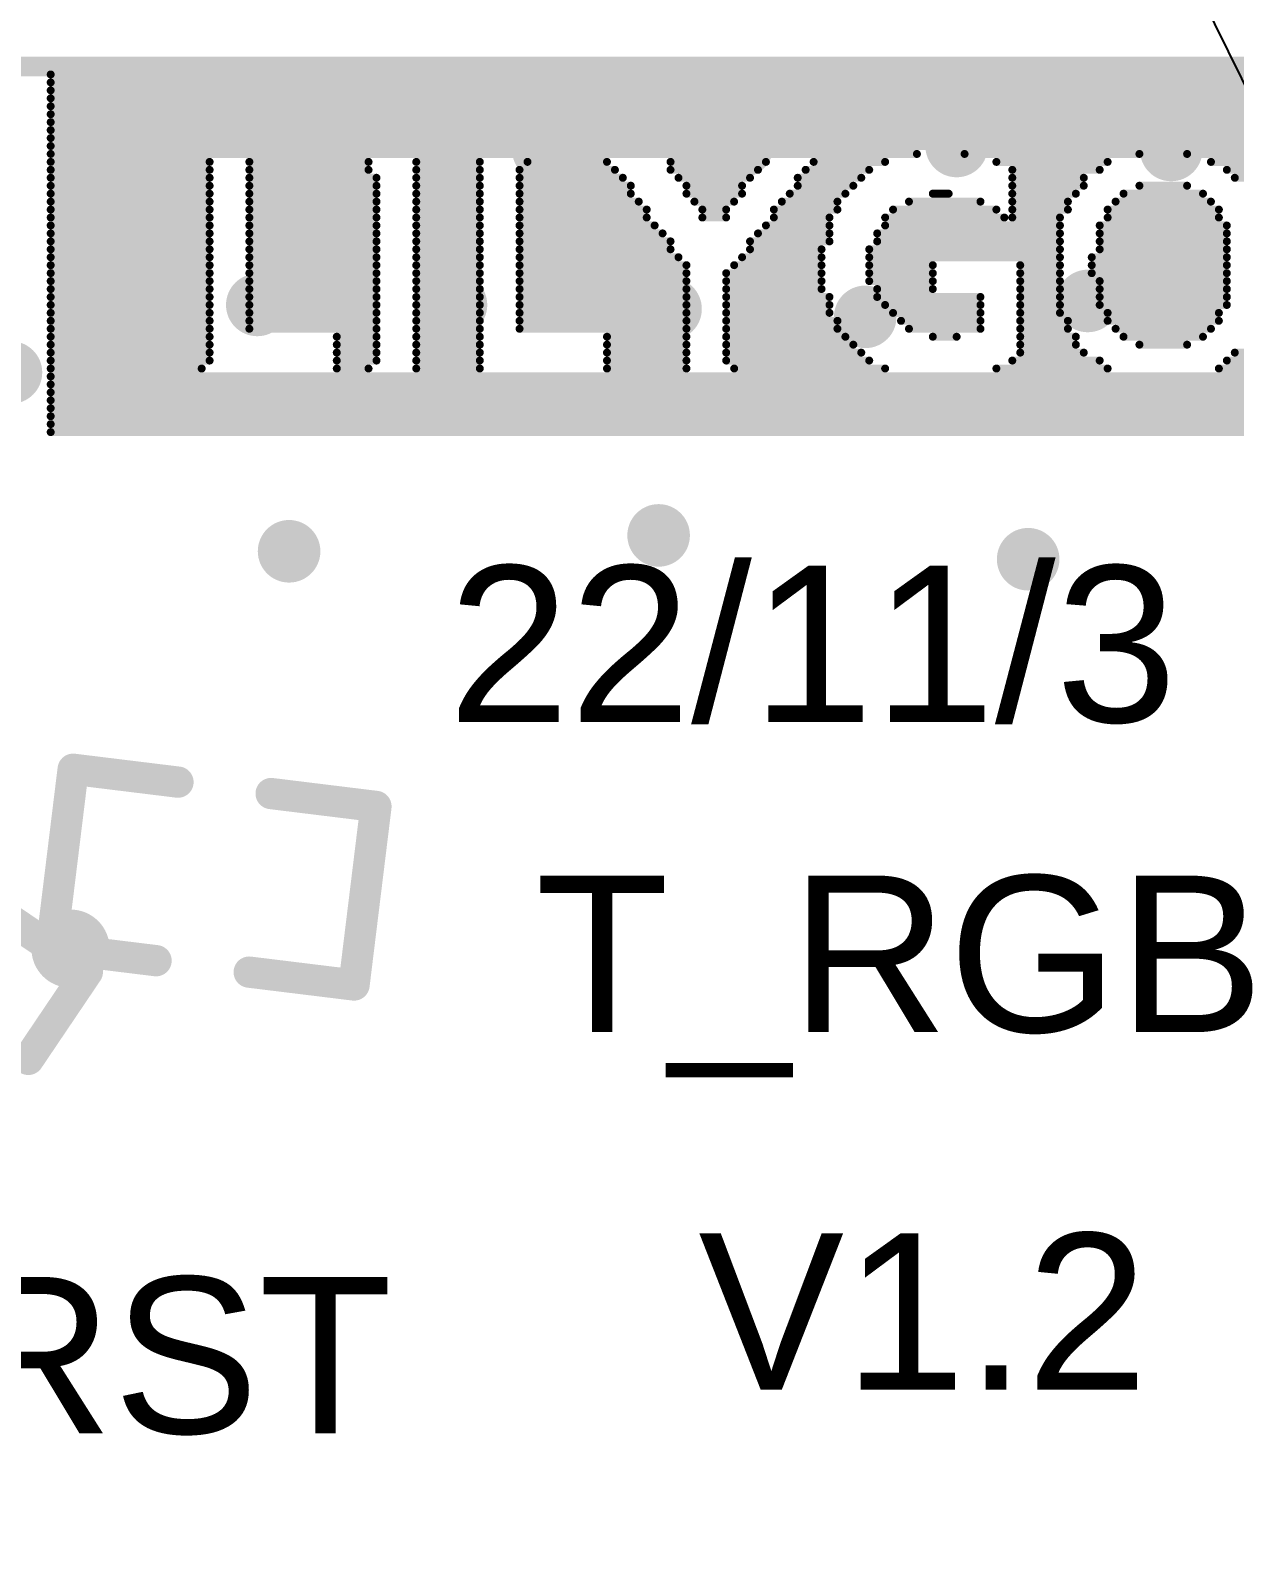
# Model space of a CAD drawing. Header units: millimetres. Extents: x 48.2 to 146, y 29.9 to 110.2.
# Drawn here: x 82.9 to 90.6, y 84.78 to 94.44 of the extents above; entities that cross this region are included whole.
import ezdxf

# ---------------------------------------------------------------- set-up
doc = ezdxf.new("R2010")
doc.units = ezdxf.units.MM
for name, color, linetype in [('KeepOutLayer', 6, 'Continuous'), ('TopOverlay', 2, 'Continuous'), ('ViaHoleLayer', 16, 'Continuous')]:
    doc.layers.add(name, color=color, linetype=linetype)
doc.styles.add('Arial', font='arial.ttf', dxfattribs={"height": 0.2})
doc.dimstyles.new('ISO-25', dxfattribs={"dimtxt": 2.5, "dimasz": 2.5, "dimexe": 1.25, "dimexo": 0.625, "dimtad": 1, "dimtxsty": 'Standard', "dimcen": 2.5, "dimclrd": 3, "dimclre": 3, "dimclrt": 3, "dimadec": 0, "dimazin": 0, "dimtfac": 1, "dimtmove": 0, "dimatfit": 3, "dimfxl": 1, "dimarcsym": 0})

# ---------------------------------------------------------------- blocks, each defined once
blk = doc.blocks.new('LC_0402_R_39')
at = {"layer": 'TopOverlay', "const_width": 0.2}
for points in [[(-0.975, 0.575), (-0.975, -0.575)], [(-0.975, 0.575), (-0.3, 0.575)], [(0.3, 0.575), (0.975, 0.575)], [(0.975, 0.575), (0.975, -0.575)], [(-0.975, -0.575), (-0.3, -0.575)], [(0.3, -0.575), (0.975, -0.575)]]:
    blk.add_lwpolyline(points, dxfattribs=at)
at = {"layer": 'TopOverlay', "const_width": 0.1}
for points in [[(-1.025, 0.575, 1), (-0.925, 0.575, 1)], [(-1.025, 0.575, 1), (-0.925, 0.575, 1)], [(-0.35, 0.575, 1), (-0.25, 0.575, 1)], [(0.25, 0.575, 1), (0.35, 0.575, 1)], [(0.925, 0.575, 1), (1.025, 0.575, 1)], [(0.925, 0.575, 1), (1.025, 0.575, 1)], [(-1.025, -0.575, 1), (-0.925, -0.575, 1)], [(-1.025, -0.575, 1), (-0.925, -0.575, 1)], [(-0.35, -0.575, 1), (-0.25, -0.575, 1)], [(0.25, -0.575, 1), (0.35, -0.575, 1)], [(0.925, -0.575, 1), (1.025, -0.575, 1)], [(0.925, -0.575, 1), (1.025, -0.575, 1)]]:
    blk.add_lwpolyline(points, format="xyb", close=True, dxfattribs=at)
blk = doc.blocks.new('LC_0402_R_60')
at = {"layer": 'TopOverlay', "const_width": 0.2}
for points in [[(-0.975, 0.575), (-0.975, -0.575)], [(-0.3, 0.575), (-0.975, 0.575)], [(0.975, 0.575), (0.3, 0.575)], [(0.975, 0.575), (0.975, -0.575)], [(-0.3, -0.575), (-0.975, -0.575)], [(0.975, -0.575), (0.3, -0.575)]]:
    blk.add_lwpolyline(points, dxfattribs=at)
at = {"layer": 'TopOverlay', "const_width": 0.1}
for points in [[(-1.025, 0.575, 1), (-0.925, 0.575, 1)], [(-1.025, 0.575, 1), (-0.925, 0.575, 1)], [(-0.35, 0.575, 1), (-0.25, 0.575, 1)], [(0.25, 0.575, 1), (0.35, 0.575, 1)], [(0.925, 0.575, 1), (1.025, 0.575, 1)], [(0.925, 0.575, 1), (1.025, 0.575, 1)], [(-1.025, -0.575, 1), (-0.925, -0.575, 1)], [(-1.025, -0.575, 1), (-0.925, -0.575, 1)], [(-0.35, -0.575, 1), (-0.25, -0.575, 1)], [(0.25, -0.575, 1), (0.35, -0.575, 1)], [(0.925, -0.575, 1), (1.025, -0.575, 1)], [(0.925, -0.575, 1), (1.025, -0.575, 1)]]:
    blk.add_lwpolyline(points, format="xyb", close=True, dxfattribs=at)
blk = doc.blocks.new('*D111')
at = {"color": 3, "lineweight": -2}
for p, q in [((48.2403, 104.4388), (74.7354, 89.2255)), ((100.2661, 74.5659), (76.9034, 87.9806))]:
    blk.add_line(p, q, dxfattribs=at)
at = {"color": 3}
blk.add_solid([(74.9429, 89.5868), (74.528, 88.8641), (76.9034, 87.9806)], dxfattribs=at)
at = {"layer": 'Defpoints', "color": 0}
for p in [(76.9034, 87.9806), (100.2661, 74.5659)]:
    blk.add_point(p, dxfattribs=at)
at = {"color": 3, "insert": (55.4205, 102.7184), "char_height": 2.5, "attachment_point": 5, "rotation": 330.13582}
blk.add_mtext('R26,94', dxfattribs=at)
blk = doc.blocks.new('*D116')
at = {"color": 3, "lineweight": -2}
for p, q in [((100.0317, 75.1454), (86.2804, 109.1467)), ((84.4315, 107.0505), (70.3093, 101.339)), ((81.2743, 67.5592), (67.523, 101.5605))]:
    blk.add_line(p, q, dxfattribs=at)
at = {"color": 3}
for points in [[(84.2753, 107.4368), (84.5877, 106.6642), (86.7491, 107.9878)], [(70.1531, 101.7253), (70.4655, 100.9528), (67.9917, 100.4017)]]:
    blk.add_solid(points, dxfattribs=at)
at = {"layer": 'Defpoints', "color": 0}
for p in [(67.9917, 100.4017), (100.2661, 74.5659), (81.5086, 66.9798)]:
    blk.add_point(p, dxfattribs=at)
at = {"color": 3, "insert": (76.5893, 106.1261), "char_height": 2.5, "attachment_point": 5, "rotation": 22.02007}
blk.add_mtext('20,23', dxfattribs=at)
blk = doc.blocks.new('*D117')
at = {"color": 3, "lineweight": -2}
for p, q in [((115.1765, 82.5931), (101.7855, 109.8303)), ((89.3942, 102.3453), (100.0935, 107.6055)), ((99.9903, 75.1268), (86.5992, 102.364))]:
    blk.add_line(p, q, dxfattribs=at)
at = {"color": 3}
for points in [[(99.9096, 107.9795), (100.2773, 107.2316), (102.337, 108.7085)], [(89.2104, 102.7192), (89.5781, 101.9714), (87.1507, 101.2423)]]:
    blk.add_solid(points, dxfattribs=at)
at = {"layer": 'Defpoints', "color": 0}
for p in [(102.337, 108.7085), (115.4523, 82.0322), (100.2661, 74.5659)]:
    blk.add_point(p, dxfattribs=at)
at = {"color": 3, "insert": (93.8247, 106.845), "char_height": 2.5, "attachment_point": 5, "rotation": 26.18088}
blk.add_mtext('16,92', dxfattribs=at)

msp = doc.modelspace()

# ---------------------------------------------------------------- hatches: boundary and pattern name
at = {"layer": 'ViaHoleLayer'}
h = msp.add_hatch(color=16, dxfattribs=at)
edge = h.paths.add_edge_path()
edge.add_arc((83.5406, 93.7514), 0.2, 0, 360)
h = msp.add_hatch(color=16, dxfattribs=at)
edge = h.paths.add_edge_path()
edge.add_arc((84.8106, 93.726), 0.2, 0, 360)
h = msp.add_hatch(color=16, dxfattribs=at)
edge = h.paths.add_edge_path()
edge.add_arc((86.1822, 93.6752), 0.2, 0, 360)
h = msp.add_hatch(color=16, dxfattribs=at)
edge = h.paths.add_edge_path()
edge.add_arc((87.4522, 93.7006), 0.2, 0, 360)
h = msp.add_hatch(color=16, dxfattribs=at)
edge = h.paths.add_edge_path()
edge.add_arc((88.8238, 93.7006), 0.2, 0, 360)
h = msp.add_hatch(color=16, dxfattribs=at)
edge = h.paths.add_edge_path()
edge.add_arc((90.1954, 93.6752), 0.2, 0, 360)
h = msp.add_hatch(color=16, dxfattribs=at)
edge = h.paths.add_edge_path()
edge.add_arc((89.662, 92.71), 0.2, 0, 360)
h = msp.add_hatch(color=16, dxfattribs=at)
edge = h.paths.add_edge_path()
edge.add_arc((84.3534, 92.6846), 0.2, 0, 360)
h = msp.add_hatch(color=16, dxfattribs=at)
edge = h.paths.add_edge_path()
edge.add_arc((85.6234, 92.6846), 0.2, 0, 360)
h = msp.add_hatch(color=16, dxfattribs=at)
edge = h.paths.add_edge_path()
edge.add_arc((86.995, 92.6592), 0.2, 0, 360)
h = msp.add_hatch(color=16, dxfattribs=at)
edge = h.paths.add_edge_path()
edge.add_arc((88.2396, 92.6084), 0.2, 0, 360)
h = msp.add_hatch(color=16, dxfattribs=at)
edge = h.paths.add_edge_path()
edge.add_arc((82.7786, 92.2528), 0.2, 0, 360)
h = msp.add_hatch(color=16, dxfattribs=at)
edge = h.paths.add_edge_path()
edge.add_arc((86.9188, 91.2114), 0.2, 0, 360)
h = msp.add_hatch(color=16, dxfattribs=at)
edge = h.paths.add_edge_path()
edge.add_arc((84.5566, 91.1098), 0.2, 0, 360)
h = msp.add_hatch(color=16, dxfattribs=at)
edge = h.paths.add_edge_path()
edge.add_arc((89.281, 91.059), 0.2, 0, 360)
h = msp.add_hatch(color=16, dxfattribs=at)
edge = h.paths.add_edge_path()
edge.add_arc((83.1596, 88.5698), 0.25, 0, 360)

# ---------------------------------------------------------------- linework, layer by layer
at = {"layer": 'KeepOutLayer', "const_width": 0.127}
msp.add_lwpolyline([(127.2061, 74.5659, 1), (73.326, 74.5659, 1)], format="xyb", close=True, dxfattribs=at)
at = {"layer": 'TopOverlay'}
for points, const_width in [([(81.8642, 94.2086), (118.6688, 94.2086)], 0.127), ([(83.0326, 94.1578), (92.583, 94.1578)], 0.0508), ([(83.0326, 94.107), (92.583, 94.107)], 0.0508), ([(83.0326, 94.0562), (92.583, 94.0562)], 0.0508), ([(83.0326, 94.0054), (92.583, 94.0054)], 0.0508), ([(83.0326, 93.9546), (92.583, 93.9546)], 0.0508), ([(83.0326, 93.9038), (92.583, 93.9038)], 0.0508), ([(83.0326, 93.853), (91.2114, 93.853)], 0.0508), ([(83.0326, 93.8022), (91.059, 93.8022)], 0.0508), ([(83.0326, 93.7514), (91.0082, 93.7514)], 0.0508), ([(83.0326, 93.7006), (90.9574, 93.7006)], 0.0508), ([(83.0326, 93.6498), (88.5698, 93.6498)], 0.0508), ([(88.8746, 93.6498), (89.9922, 93.6498)], 0.0508), ([(90.297, 93.6498), (90.9574, 93.6498)], 0.0508), ([(83.0326, 93.599), (84.0486, 93.599)], 0.0508), ([(83.0326, 93.5482), (84.0486, 93.5482)], 0.0508), ([(84.3026, 93.599), (85.0646, 93.599)], 0.0508), ([(84.3026, 93.5482), (85.0646, 93.5482)], 0.0508), ([(85.3694, 93.599), (85.7758, 93.599)], 0.0508), ([(85.3694, 93.5482), (85.7758, 93.5482)], 0.0508), ([(86.0298, 93.5482), (86.6394, 93.5482)], 0.0508), ([(86.0806, 93.599), (86.5886, 93.599)], 0.0508), ([(86.995, 93.599), (87.6046, 93.599)], 0.0508), ([(86.995, 93.5482), (87.5538, 93.5482)], 0.0508), ([(87.8586, 93.5482), (88.265, 93.5482)], 0.0508), ([(87.9094, 93.599), (88.3666, 93.599)], 0.0508), ([(89.0778, 93.599), (89.789, 93.599)], 0.0508), ([(89.1794, 93.5482), (89.7382, 93.5482)], 0.0508), ([(90.4494, 93.599), (91.1606, 93.599)], 0.0508), ([(90.551, 93.5482), (90.9066, 93.5482)], 0.0508), ([(83.0326, 93.4974), (84.0486, 93.4974)], 0.0508), ([(83.0326, 93.4466), (84.0486, 93.4466)], 0.0508), ([(84.3026, 93.4974), (85.1154, 93.4974)], 0.0508), ([(84.3026, 93.4466), (85.1154, 93.4466)], 0.0508), ([(85.3694, 93.4974), (85.7758, 93.4974)], 0.0508), ([(85.3694, 93.4466), (85.7758, 93.4466)], 0.0508), ([(86.0298, 93.4974), (86.6902, 93.4974)], 0.0508), ([(86.0298, 93.4466), (86.741, 93.4466)], 0.0508), ([(87.0458, 93.4974), (87.503, 93.4974)], 0.0508), ([(87.0966, 93.4466), (87.4522, 93.4466)], 0.0508), ([(87.8078, 93.4974), (88.2142, 93.4974)], 0.0508), ([(87.8078, 93.4466), (88.1634, 93.4466)], 0.0508), ([(89.1794, 93.4974), (89.6366, 93.4974)], 0.0508), ([(89.1794, 93.4466), (89.6366, 93.4466)], 0.0508), ([(89.9922, 93.4466), (90.297, 93.4466)], 0.0508), ([(90.6018, 93.4974), (90.9066, 93.4974)], 0.0508), ([(83.0326, 93.3958), (84.0486, 93.3958)], 0.0508), ([(84.3026, 93.3958), (85.1154, 93.3958)], 0.0508), ([(85.3694, 93.3958), (85.7758, 93.3958)], 0.0508), ([(86.0298, 93.3958), (86.741, 93.3958)], 0.0508), ([(87.0966, 93.3958), (87.4522, 93.3958)], 0.0508), ([(87.757, 93.3958), (88.1126, 93.3958)], 0.0508), ([(88.6714, 93.3958), (88.773, 93.3958)], 0.0508), ([(89.1794, 93.3958), (89.5858, 93.3958)], 0.0508), ([(89.8906, 93.3958), (90.3986, 93.3958)], 0.0508), ([(83.0326, 93.345), (84.0486, 93.345)], 0.0508), ([(83.0326, 93.2942), (84.0486, 93.2942)], 0.0508), ([(84.3026, 93.345), (85.1154, 93.345)], 0.0508), ([(84.3026, 93.2942), (85.1154, 93.2942)], 0.0508), ([(85.3694, 93.345), (85.7758, 93.345)], 0.0508), ([(85.3694, 93.2942), (85.7758, 93.2942)], 0.0508), ([(86.0298, 93.345), (86.7918, 93.345)], 0.0508), ([(86.0298, 93.2942), (86.8426, 93.2942)], 0.0508), ([(87.1474, 93.345), (87.4014, 93.345)], 0.0508), ([(87.1982, 93.2942), (87.3506, 93.2942)], 0.0508), ([(87.6554, 93.2942), (88.0618, 93.2942)], 0.0508), ([(87.7062, 93.345), (88.0618, 93.345)], 0.0508), ([(88.4174, 93.2942), (89.0778, 93.2942)], 0.0508), ([(88.519, 93.345), (88.9762, 93.345)], 0.0508), ([(89.1794, 93.345), (89.535, 93.345)], 0.0508), ([(89.1794, 93.2942), (89.535, 93.2942)], 0.0508), ([(89.789, 93.2942), (90.5002, 93.2942)], 0.0508), ([(89.8398, 93.345), (90.4494, 93.345)], 0.0508), ([(83.0326, 93.2434), (84.0486, 93.2434)], 0.0508), ([(83.0326, 93.1926), (84.0486, 93.1926)], 0.0508), ([(84.3026, 93.2434), (85.1154, 93.2434)], 0.0508), ([(84.3026, 93.1926), (85.1154, 93.1926)], 0.0508), ([(85.3694, 93.2434), (85.7758, 93.2434)], 0.0508), ([(85.3694, 93.1926), (85.7758, 93.1926)], 0.0508), ([(86.0298, 93.2434), (86.8426, 93.2434)], 0.0508), ([(86.0298, 93.1926), (86.8934, 93.1926)], 0.0508), ([(87.1982, 93.2434), (87.3506, 93.2434)], 0.0508), ([(87.6046, 93.1926), (88.011, 93.1926)], 0.0508), ([(87.6554, 93.2434), (88.011, 93.2434)], 0.0508), ([(88.3666, 93.2434), (89.1286, 93.2434)], 0.0508), ([(88.3666, 93.1926), (89.4842, 93.1926)], 0.0508), ([(89.1794, 93.2434), (89.4842, 93.2434)], 0.0508), ([(89.7382, 93.1926), (90.551, 93.1926)], 0.0508), ([(89.789, 93.2434), (90.5002, 93.2434)], 0.0508), ([(83.0326, 93.1418), (84.0486, 93.1418)], 0.0508), ([(83.0326, 93.091), (84.0486, 93.091)], 0.0508), ([(84.3026, 93.1418), (85.1154, 93.1418)], 0.0508), ([(84.3026, 93.091), (85.1154, 93.091)], 0.0508), ([(85.3694, 93.1418), (85.7758, 93.1418)], 0.0508), ([(85.3694, 93.091), (85.7758, 93.091)], 0.0508), ([(86.0298, 93.1418), (86.9442, 93.1418)], 0.0508), ([(86.0298, 93.091), (86.995, 93.091)], 0.0508), ([(87.503, 93.091), (88.011, 93.091)], 0.0508), ([(87.5538, 93.1418), (88.011, 93.1418)], 0.0508), ([(88.3158, 93.1418), (89.4842, 93.1418)], 0.0508), ([(88.3158, 93.091), (89.4842, 93.091)], 0.0508), ([(89.7382, 93.1418), (90.551, 93.1418)], 0.0508), ([(89.7382, 93.091), (90.551, 93.091)], 0.0508), ([(83.0326, 93.0402), (84.0486, 93.0402)], 0.0508), ([(83.0326, 92.9894), (84.0486, 92.9894)], 0.0508), ([(84.3026, 93.0402), (85.1154, 93.0402)], 0.0508), ([(84.3026, 92.9894), (85.1154, 92.9894)], 0.0508), ([(85.3694, 93.0402), (85.7758, 93.0402)], 0.0508), ([(85.3694, 92.9894), (85.7758, 92.9894)], 0.0508), ([(86.0298, 93.0402), (86.995, 93.0402)], 0.0508), ([(86.0298, 92.9894), (87.0458, 92.9894)], 0.0508), ([(87.4522, 92.9894), (87.9602, 92.9894)], 0.0508), ([(87.503, 93.0402), (87.9602, 93.0402)], 0.0508), ([(88.265, 93.0402), (89.4842, 93.0402)], 0.0508), ([(88.265, 92.9894), (89.4842, 92.9894)], 0.0508), ([(89.6874, 92.9894), (90.551, 92.9894)], 0.0508), ([(89.7382, 93.0402), (90.551, 93.0402)], 0.0508), ([(83.0326, 92.9386), (84.0486, 92.9386)], 0.0508), ([(83.0326, 92.8878), (84.0486, 92.8878)], 0.0508), ([(84.3026, 92.9386), (85.1154, 92.9386)], 0.0508), ([(84.3026, 92.8878), (85.1154, 92.8878)], 0.0508), ([(85.3694, 92.9386), (85.7758, 92.9386)], 0.0508), ([(85.3694, 92.8878), (85.7758, 92.8878)], 0.0508), ([(86.0298, 92.9386), (87.0966, 92.9386)], 0.0508), ([(86.0298, 92.8878), (87.0966, 92.8878)], 0.0508), ([(87.3506, 92.8878), (87.9602, 92.8878)], 0.0508), ([(87.4014, 92.9386), (87.9602, 92.9386)], 0.0508), ([(88.265, 92.9386), (88.6714, 92.9386)], 0.0508), ([(88.265, 92.8878), (88.6714, 92.8878)], 0.0508), ([(89.2302, 92.9386), (89.4842, 92.9386)], 0.0508), ([(89.2302, 92.8878), (89.4842, 92.8878)], 0.0508), ([(89.6874, 92.9386), (90.551, 92.9386)], 0.0508), ([(89.6874, 92.8878), (90.551, 92.8878)], 0.0508), ([(83.0326, 92.837), (84.0486, 92.837)], 0.0508), ([(83.0326, 92.7862), (84.0486, 92.7862)], 0.0508), ([(84.3026, 92.837), (85.1154, 92.837)], 0.0508), ([(84.3026, 92.7862), (85.1154, 92.7862)], 0.0508), ([(85.3694, 92.837), (85.7758, 92.837)], 0.0508), ([(85.3694, 92.7862), (85.7758, 92.7862)], 0.0508), ([(86.0298, 92.837), (87.0966, 92.837)], 0.0508), ([(86.0298, 92.7862), (87.0966, 92.7862)], 0.0508), ([(87.3506, 92.837), (87.9602, 92.837)], 0.0508), ([(87.3506, 92.7862), (87.9602, 92.7862)], 0.0508), ([(88.265, 92.837), (88.6714, 92.837)], 0.0508), ([(88.3158, 92.7862), (88.6714, 92.7862)], 0.0508), ([(89.2302, 92.837), (89.4842, 92.837)], 0.0508), ([(89.2302, 92.7862), (89.4842, 92.7862)], 0.0508), ([(89.7382, 92.837), (90.551, 92.837)], 0.0508), ([(89.7382, 92.7862), (90.551, 92.7862)], 0.0508), ([(83.0326, 92.7354), (84.0486, 92.7354)], 0.0508), ([(83.0326, 92.6846), (84.0486, 92.6846)], 0.0508), ([(84.3026, 92.7354), (85.1154, 92.7354)], 0.0508), ([(84.3026, 92.6846), (85.1154, 92.6846)], 0.0508), ([(85.3694, 92.7354), (85.7758, 92.7354)], 0.0508), ([(85.3694, 92.6846), (85.7758, 92.6846)], 0.0508), ([(86.0298, 92.7354), (87.0966, 92.7354)], 0.0508), ([(86.0298, 92.6846), (87.0966, 92.6846)], 0.0508), ([(87.3506, 92.7354), (88.011, 92.7354)], 0.0508), ([(87.3506, 92.6846), (88.011, 92.6846)], 0.0508), ([(88.3158, 92.7354), (88.9762, 92.7354)], 0.0508), ([(88.3666, 92.6846), (88.9762, 92.6846)], 0.0508), ([(89.2302, 92.7354), (89.4842, 92.7354)], 0.0508), ([(89.2302, 92.6846), (89.4842, 92.6846)], 0.0508), ([(89.7382, 92.7354), (90.551, 92.7354)], 0.0508), ([(89.7382, 92.6846), (90.551, 92.6846)], 0.0508), ([(83.0326, 92.6338), (84.0486, 92.6338)], 0.0508), ([(83.0326, 92.583), (84.0486, 92.583)], 0.0508), ([(84.3026, 92.6338), (85.1154, 92.6338)], 0.0508), ([(84.3026, 92.583), (85.1154, 92.583)], 0.0508), ([(85.3694, 92.6338), (85.7758, 92.6338)], 0.0508), ([(85.3694, 92.583), (85.7758, 92.583)], 0.0508), ([(86.0298, 92.6338), (87.0966, 92.6338)], 0.0508), ([(86.0298, 92.583), (87.0966, 92.583)], 0.0508), ([(87.3506, 92.6338), (88.011, 92.6338)], 0.0508), ([(87.3506, 92.583), (88.0618, 92.583)], 0.0508), ([(88.4174, 92.6338), (88.9762, 92.6338)], 0.0508), ([(88.4682, 92.583), (88.9762, 92.583)], 0.0508), ([(89.2302, 92.6338), (89.4842, 92.6338)], 0.0508), ([(89.2302, 92.583), (89.535, 92.583)], 0.0508), ([(89.789, 92.6338), (90.5002, 92.6338)], 0.0508), ([(89.789, 92.583), (90.5002, 92.583)], 0.0508), ([(83.0326, 92.5322), (84.0486, 92.5322)], 0.0508), ([(83.0326, 92.4814), (84.0486, 92.4814)], 0.0508), ([(84.3026, 92.5322), (85.1154, 92.5322)], 0.0508), ([(84.8614, 92.4814), (85.1154, 92.4814)], 0.0508), ([(85.3694, 92.5322), (85.7758, 92.5322)], 0.0508), ([(85.3694, 92.4814), (85.7758, 92.4814)], 0.0508), ([(86.0298, 92.5322), (87.0966, 92.5322)], 0.0508), ([(86.5886, 92.4814), (87.0966, 92.4814)], 0.0508), ([(87.3506, 92.5322), (88.0618, 92.5322)], 0.0508), ([(87.3506, 92.4814), (88.1126, 92.4814)], 0.0508), ([(88.519, 92.5322), (88.9762, 92.5322)], 0.0508), ([(88.6714, 92.4814), (88.8238, 92.4814)], 0.0508), ([(89.2302, 92.5322), (89.535, 92.5322)], 0.0508), ([(89.2302, 92.4814), (89.5858, 92.4814)], 0.0508), ([(89.8398, 92.5322), (90.4494, 92.5322)], 0.0508), ([(89.8906, 92.4814), (90.3986, 92.4814)], 0.0508), ([(83.0326, 92.4306), (84.0486, 92.4306)], 0.0508), ([(84.8614, 92.4306), (85.1154, 92.4306)], 0.0508), ([(85.3694, 92.4306), (85.7758, 92.4306)], 0.0508), ([(86.5886, 92.4306), (87.0966, 92.4306)], 0.0508), ([(87.3506, 92.4306), (88.1634, 92.4306)], 0.0508), ([(89.2302, 92.4306), (89.5858, 92.4306)], 0.0508), ([(89.9922, 92.4306), (90.297, 92.4306)], 0.0508), ([(83.0326, 92.3798), (84.0486, 92.3798)], 0.0508), ([(83.0326, 92.329), (84.0486, 92.329)], 0.0508), ([(84.8614, 92.3798), (85.1154, 92.3798)], 0.0508), ([(84.8614, 92.329), (85.1154, 92.329)], 0.0508), ([(85.3694, 92.3798), (85.7758, 92.3798)], 0.0508), ([(85.3694, 92.329), (85.7758, 92.329)], 0.0508), ([(86.5886, 92.3798), (87.0966, 92.3798)], 0.0508), ([(86.5886, 92.329), (87.0966, 92.329)], 0.0508), ([(87.3506, 92.3798), (88.2142, 92.3798)], 0.0508), ([(87.3506, 92.329), (88.265, 92.329)], 0.0508), ([(89.1794, 92.329), (89.7382, 92.329)], 0.0508), ([(89.2302, 92.3798), (89.6366, 92.3798)], 0.0508), ([(90.551, 92.329), (92.583, 92.329)], 0.0508), ([(90.6018, 92.3798), (92.583, 92.3798)], 0.0508), ([(83.0326, 92.2782), (83.9978, 92.2782)], 0.0508), ([(83.0326, 92.2274), (92.583, 92.2274)], 0.0508), ([(84.8614, 92.2782), (85.0646, 92.2782)], 0.0508), ([(85.3694, 92.2782), (85.7758, 92.2782)], 0.0508), ([(86.5886, 92.2782), (87.0966, 92.2782)], 0.0508), ([(87.4014, 92.2782), (88.3666, 92.2782)], 0.0508), ([(89.0778, 92.2782), (89.789, 92.2782)], 0.0508), ([(90.5002, 92.2782), (92.583, 92.2782)], 0.0508), ([(83.0326, 92.1766), (92.583, 92.1766)], 0.0508), ([(83.0326, 92.1258), (92.583, 92.1258)], 0.0508), ([(83.0326, 92.075), (92.583, 92.075)], 0.0508), ([(83.0326, 92.0242), (92.583, 92.0242)], 0.0508), ([(83.0326, 91.9734), (92.583, 91.9734)], 0.0508), ([(83.0326, 91.9226), (92.583, 91.9226)], 0.0508), ([(83.0326, 91.8718), (92.583, 91.8718)], 0.0508)]:
    msp.add_lwpolyline(points, dxfattribs=dict(at, const_width=const_width))
at = {"layer": 'TopOverlay', "const_width": 0.0254}
for points in [[(83.0199, 94.1578, 1), (83.0453, 94.1578, 1)], [(83.0199, 94.107, 1), (83.0453, 94.107, 1)], [(83.0199, 94.0562, 1), (83.0453, 94.0562, 1)], [(83.0199, 94.0054, 1), (83.0453, 94.0054, 1)], [(83.0199, 93.9546, 1), (83.0453, 93.9546, 1)], [(83.0199, 93.9038, 1), (83.0453, 93.9038, 1)], [(83.0199, 93.853, 1), (83.0453, 93.853, 1)], [(83.0199, 93.8022, 1), (83.0453, 93.8022, 1)], [(83.0199, 93.7514, 1), (83.0453, 93.7514, 1)], [(83.0199, 93.7006, 1), (83.0453, 93.7006, 1)], [(83.0199, 93.6498, 1), (83.0453, 93.6498, 1)], [(88.5571, 93.6498, 1), (88.5825, 93.6498, 1)], [(88.8619, 93.6498, 1), (88.8873, 93.6498, 1)], [(89.9795, 93.6498, 1), (90.0049, 93.6498, 1)], [(90.2843, 93.6498, 1), (90.3097, 93.6498, 1)], [(83.0199, 93.599, 1), (83.0453, 93.599, 1)], [(83.0199, 93.5482, 1), (83.0453, 93.5482, 1)], [(84.0359, 93.599, 1), (84.0613, 93.599, 1)], [(84.0359, 93.5482, 1), (84.0613, 93.5482, 1)], [(84.2899, 93.599, 1), (84.3153, 93.599, 1)], [(84.2899, 93.5482, 1), (84.3153, 93.5482, 1)], [(85.0519, 93.599, 1), (85.0773, 93.599, 1)], [(85.0519, 93.5482, 1), (85.0773, 93.5482, 1)], [(85.3567, 93.599, 1), (85.3821, 93.599, 1)], [(85.3567, 93.5482, 1), (85.3821, 93.5482, 1)], [(85.7631, 93.599, 1), (85.7885, 93.599, 1)], [(85.7631, 93.5482, 1), (85.7885, 93.5482, 1)], [(86.0171, 93.5482, 1), (86.0425, 93.5482, 1)], [(86.0679, 93.599, 1), (86.0933, 93.599, 1)], [(86.5759, 93.599, 1), (86.6013, 93.599, 1)], [(86.6267, 93.5482, 1), (86.6521, 93.5482, 1)], [(86.9823, 93.599, 1), (87.0077, 93.599, 1)], [(86.9823, 93.5482, 1), (87.0077, 93.5482, 1)], [(87.5411, 93.5482, 1), (87.5665, 93.5482, 1)], [(87.5919, 93.599, 1), (87.6173, 93.599, 1)], [(87.8459, 93.5482, 1), (87.8713, 93.5482, 1)], [(87.8967, 93.599, 1), (87.9221, 93.599, 1)], [(88.2523, 93.5482, 1), (88.2777, 93.5482, 1)], [(88.3539, 93.599, 1), (88.3793, 93.599, 1)], [(89.0651, 93.599, 1), (89.0905, 93.599, 1)], [(89.1667, 93.5482, 1), (89.1921, 93.5482, 1)], [(89.7255, 93.5482, 1), (89.7509, 93.5482, 1)], [(89.7763, 93.599, 1), (89.8017, 93.599, 1)], [(90.4367, 93.599, 1), (90.4621, 93.599, 1)], [(90.5383, 93.5482, 1), (90.5637, 93.5482, 1)], [(83.0199, 93.4974, 1), (83.0453, 93.4974, 1)], [(83.0199, 93.4466, 1), (83.0453, 93.4466, 1)], [(84.0359, 93.4974, 1), (84.0613, 93.4974, 1)], [(84.0359, 93.4466, 1), (84.0613, 93.4466, 1)], [(84.2899, 93.4974, 1), (84.3153, 93.4974, 1)], [(84.2899, 93.4466, 1), (84.3153, 93.4466, 1)], [(85.1027, 93.4974, 1), (85.1281, 93.4974, 1)], [(85.1027, 93.4466, 1), (85.1281, 93.4466, 1)], [(85.3567, 93.4974, 1), (85.3821, 93.4974, 1)], [(85.3567, 93.4466, 1), (85.3821, 93.4466, 1)], [(85.7631, 93.4974, 1), (85.7885, 93.4974, 1)], [(85.7631, 93.4466, 1), (85.7885, 93.4466, 1)], [(86.0171, 93.4974, 1), (86.0425, 93.4974, 1)], [(86.0171, 93.4466, 1), (86.0425, 93.4466, 1)], [(86.6775, 93.4974, 1), (86.7029, 93.4974, 1)], [(86.7283, 93.4466, 1), (86.7537, 93.4466, 1)], [(87.0331, 93.4974, 1), (87.0585, 93.4974, 1)], [(87.0839, 93.4466, 1), (87.1093, 93.4466, 1)], [(87.4395, 93.4466, 1), (87.4649, 93.4466, 1)], [(87.4903, 93.4974, 1), (87.5157, 93.4974, 1)], [(87.7951, 93.4974, 1), (87.8205, 93.4974, 1)], [(87.7951, 93.4466, 1), (87.8205, 93.4466, 1)], [(88.1507, 93.4466, 1), (88.1761, 93.4466, 1)], [(88.2015, 93.4974, 1), (88.2269, 93.4974, 1)], [(89.1667, 93.4974, 1), (89.1921, 93.4974, 1)], [(89.1667, 93.4466, 1), (89.1921, 93.4466, 1)], [(89.6239, 93.4974, 1), (89.6493, 93.4974, 1)], [(89.6239, 93.4466, 1), (89.6493, 93.4466, 1)], [(89.9795, 93.4466, 1), (90.0049, 93.4466, 1)], [(90.2843, 93.4466, 1), (90.3097, 93.4466, 1)], [(90.5891, 93.4974, 1), (90.6145, 93.4974, 1)], [(83.0199, 93.3958, 1), (83.0453, 93.3958, 1)], [(84.0359, 93.3958, 1), (84.0613, 93.3958, 1)], [(84.2899, 93.3958, 1), (84.3153, 93.3958, 1)], [(85.1027, 93.3958, 1), (85.1281, 93.3958, 1)], [(85.3567, 93.3958, 1), (85.3821, 93.3958, 1)], [(85.7631, 93.3958, 1), (85.7885, 93.3958, 1)], [(86.0171, 93.3958, 1), (86.0425, 93.3958, 1)], [(86.7283, 93.3958, 1), (86.7537, 93.3958, 1)], [(87.0839, 93.3958, 1), (87.1093, 93.3958, 1)], [(87.4395, 93.3958, 1), (87.4649, 93.3958, 1)], [(87.7443, 93.3958, 1), (87.7697, 93.3958, 1)], [(88.0999, 93.3958, 1), (88.1253, 93.3958, 1)], [(88.6587, 93.3958, 1), (88.6841, 93.3958, 1)], [(88.7603, 93.3958, 1), (88.7857, 93.3958, 1)], [(89.1667, 93.3958, 1), (89.1921, 93.3958, 1)], [(89.5731, 93.3958, 1), (89.5985, 93.3958, 1)], [(89.8779, 93.3958, 1), (89.9033, 93.3958, 1)], [(90.3859, 93.3958, 1), (90.4113, 93.3958, 1)], [(83.0199, 93.345, 1), (83.0453, 93.345, 1)], [(83.0199, 93.2942, 1), (83.0453, 93.2942, 1)], [(84.0359, 93.345, 1), (84.0613, 93.345, 1)], [(84.0359, 93.2942, 1), (84.0613, 93.2942, 1)], [(84.2899, 93.345, 1), (84.3153, 93.345, 1)], [(84.2899, 93.2942, 1), (84.3153, 93.2942, 1)], [(85.1027, 93.345, 1), (85.1281, 93.345, 1)], [(85.1027, 93.2942, 1), (85.1281, 93.2942, 1)], [(85.3567, 93.345, 1), (85.3821, 93.345, 1)], [(85.3567, 93.2942, 1), (85.3821, 93.2942, 1)], [(85.7631, 93.345, 1), (85.7885, 93.345, 1)], [(85.7631, 93.2942, 1), (85.7885, 93.2942, 1)], [(86.0171, 93.345, 1), (86.0425, 93.345, 1)], [(86.0171, 93.2942, 1), (86.0425, 93.2942, 1)], [(86.7791, 93.345, 1), (86.8045, 93.345, 1)], [(86.8299, 93.2942, 1), (86.8553, 93.2942, 1)], [(87.1347, 93.345, 1), (87.1601, 93.345, 1)], [(87.1855, 93.2942, 1), (87.2109, 93.2942, 1)], [(87.3379, 93.2942, 1), (87.3633, 93.2942, 1)], [(87.3887, 93.345, 1), (87.4141, 93.345, 1)], [(87.6427, 93.2942, 1), (87.6681, 93.2942, 1)], [(87.6935, 93.345, 1), (87.7189, 93.345, 1)], [(88.0491, 93.345, 1), (88.0745, 93.345, 1)], [(88.0491, 93.2942, 1), (88.0745, 93.2942, 1)], [(88.4047, 93.2942, 1), (88.4301, 93.2942, 1)], [(88.5063, 93.345, 1), (88.5317, 93.345, 1)], [(88.9635, 93.345, 1), (88.9889, 93.345, 1)], [(89.0651, 93.2942, 1), (89.0905, 93.2942, 1)], [(89.1667, 93.345, 1), (89.1921, 93.345, 1)], [(89.1667, 93.2942, 1), (89.1921, 93.2942, 1)], [(89.5223, 93.345, 1), (89.5477, 93.345, 1)], [(89.5223, 93.2942, 1), (89.5477, 93.2942, 1)], [(89.7763, 93.2942, 1), (89.8017, 93.2942, 1)], [(89.8271, 93.345, 1), (89.8525, 93.345, 1)], [(90.4367, 93.345, 1), (90.4621, 93.345, 1)], [(90.4875, 93.2942, 1), (90.5129, 93.2942, 1)], [(83.0199, 93.2434, 1), (83.0453, 93.2434, 1)], [(83.0199, 93.1926, 1), (83.0453, 93.1926, 1)], [(84.0359, 93.2434, 1), (84.0613, 93.2434, 1)], [(84.0359, 93.1926, 1), (84.0613, 93.1926, 1)], [(84.2899, 93.2434, 1), (84.3153, 93.2434, 1)], [(84.2899, 93.1926, 1), (84.3153, 93.1926, 1)], [(85.1027, 93.2434, 1), (85.1281, 93.2434, 1)], [(85.1027, 93.1926, 1), (85.1281, 93.1926, 1)], [(85.3567, 93.2434, 1), (85.3821, 93.2434, 1)], [(85.3567, 93.1926, 1), (85.3821, 93.1926, 1)], [(85.7631, 93.2434, 1), (85.7885, 93.2434, 1)], [(85.7631, 93.1926, 1), (85.7885, 93.1926, 1)], [(86.0171, 93.2434, 1), (86.0425, 93.2434, 1)], [(86.0171, 93.1926, 1), (86.0425, 93.1926, 1)], [(86.8299, 93.2434, 1), (86.8553, 93.2434, 1)], [(86.8807, 93.1926, 1), (86.9061, 93.1926, 1)], [(87.1855, 93.2434, 1), (87.2109, 93.2434, 1)], [(87.3379, 93.2434, 1), (87.3633, 93.2434, 1)], [(87.5919, 93.1926, 1), (87.6173, 93.1926, 1)], [(87.6427, 93.2434, 1), (87.6681, 93.2434, 1)], [(87.9983, 93.2434, 1), (88.0237, 93.2434, 1)], [(87.9983, 93.1926, 1), (88.0237, 93.1926, 1)], [(88.3539, 93.2434, 1), (88.3793, 93.2434, 1)], [(88.3539, 93.1926, 1), (88.3793, 93.1926, 1)], [(89.1159, 93.2434, 1), (89.1413, 93.2434, 1)], [(89.1667, 93.2434, 1), (89.1921, 93.2434, 1)], [(89.4715, 93.2434, 1), (89.4969, 93.2434, 1)], [(89.4715, 93.1926, 1), (89.4969, 93.1926, 1)], [(89.7255, 93.1926, 1), (89.7509, 93.1926, 1)], [(89.7763, 93.2434, 1), (89.8017, 93.2434, 1)], [(90.4875, 93.2434, 1), (90.5129, 93.2434, 1)], [(90.5383, 93.1926, 1), (90.5637, 93.1926, 1)], [(83.0199, 93.1418, 1), (83.0453, 93.1418, 1)], [(83.0199, 93.091, 1), (83.0453, 93.091, 1)], [(84.0359, 93.1418, 1), (84.0613, 93.1418, 1)], [(84.0359, 93.091, 1), (84.0613, 93.091, 1)], [(84.2899, 93.1418, 1), (84.3153, 93.1418, 1)], [(84.2899, 93.091, 1), (84.3153, 93.091, 1)], [(85.1027, 93.1418, 1), (85.1281, 93.1418, 1)], [(85.1027, 93.091, 1), (85.1281, 93.091, 1)], [(85.3567, 93.1418, 1), (85.3821, 93.1418, 1)], [(85.3567, 93.091, 1), (85.3821, 93.091, 1)], [(85.7631, 93.1418, 1), (85.7885, 93.1418, 1)], [(85.7631, 93.091, 1), (85.7885, 93.091, 1)], [(86.0171, 93.1418, 1), (86.0425, 93.1418, 1)], [(86.0171, 93.091, 1), (86.0425, 93.091, 1)], [(86.9315, 93.1418, 1), (86.9569, 93.1418, 1)], [(86.9823, 93.091, 1), (87.0077, 93.091, 1)], [(87.4903, 93.091, 1), (87.5157, 93.091, 1)], [(87.5411, 93.1418, 1), (87.5665, 93.1418, 1)], [(87.9983, 93.1418, 1), (88.0237, 93.1418, 1)], [(87.9983, 93.091, 1), (88.0237, 93.091, 1)], [(88.3031, 93.1418, 1), (88.3285, 93.1418, 1)], [(88.3031, 93.091, 1), (88.3285, 93.091, 1)], [(89.4715, 93.1418, 1), (89.4969, 93.1418, 1)], [(89.4715, 93.091, 1), (89.4969, 93.091, 1)], [(89.7255, 93.1418, 1), (89.7509, 93.1418, 1)], [(89.7255, 93.091, 1), (89.7509, 93.091, 1)], [(90.5383, 93.1418, 1), (90.5637, 93.1418, 1)], [(90.5383, 93.091, 1), (90.5637, 93.091, 1)], [(83.0199, 93.0402, 1), (83.0453, 93.0402, 1)], [(83.0199, 92.9894, 1), (83.0453, 92.9894, 1)], [(84.0359, 93.0402, 1), (84.0613, 93.0402, 1)], [(84.0359, 92.9894, 1), (84.0613, 92.9894, 1)], [(84.2899, 93.0402, 1), (84.3153, 93.0402, 1)], [(84.2899, 92.9894, 1), (84.3153, 92.9894, 1)], [(85.1027, 93.0402, 1), (85.1281, 93.0402, 1)], [(85.1027, 92.9894, 1), (85.1281, 92.9894, 1)], [(85.3567, 93.0402, 1), (85.3821, 93.0402, 1)], [(85.3567, 92.9894, 1), (85.3821, 92.9894, 1)], [(85.7631, 93.0402, 1), (85.7885, 93.0402, 1)], [(85.7631, 92.9894, 1), (85.7885, 92.9894, 1)], [(86.0171, 93.0402, 1), (86.0425, 93.0402, 1)], [(86.0171, 92.9894, 1), (86.0425, 92.9894, 1)], [(86.9823, 93.0402, 1), (87.0077, 93.0402, 1)], [(87.0331, 92.9894, 1), (87.0585, 92.9894, 1)], [(87.4395, 92.9894, 1), (87.4649, 92.9894, 1)], [(87.4903, 93.0402, 1), (87.5157, 93.0402, 1)], [(87.9475, 93.0402, 1), (87.9729, 93.0402, 1)], [(87.9475, 92.9894, 1), (87.9729, 92.9894, 1)], [(88.2523, 93.0402, 1), (88.2777, 93.0402, 1)], [(88.2523, 92.9894, 1), (88.2777, 92.9894, 1)], [(89.4715, 93.0402, 1), (89.4969, 93.0402, 1)], [(89.4715, 92.9894, 1), (89.4969, 92.9894, 1)], [(89.6747, 92.9894, 1), (89.7001, 92.9894, 1)], [(89.7255, 93.0402, 1), (89.7509, 93.0402, 1)], [(90.5383, 93.0402, 1), (90.5637, 93.0402, 1)], [(90.5383, 92.9894, 1), (90.5637, 92.9894, 1)], [(83.0199, 92.9386, 1), (83.0453, 92.9386, 1)], [(83.0199, 92.8878, 1), (83.0453, 92.8878, 1)], [(84.0359, 92.9386, 1), (84.0613, 92.9386, 1)], [(84.0359, 92.8878, 1), (84.0613, 92.8878, 1)], [(84.2899, 92.9386, 1), (84.3153, 92.9386, 1)], [(84.2899, 92.8878, 1), (84.3153, 92.8878, 1)], [(85.1027, 92.9386, 1), (85.1281, 92.9386, 1)], [(85.1027, 92.8878, 1), (85.1281, 92.8878, 1)], [(85.3567, 92.9386, 1), (85.3821, 92.9386, 1)], [(85.3567, 92.8878, 1), (85.3821, 92.8878, 1)], [(85.7631, 92.9386, 1), (85.7885, 92.9386, 1)], [(85.7631, 92.8878, 1), (85.7885, 92.8878, 1)], [(86.0171, 92.9386, 1), (86.0425, 92.9386, 1)], [(86.0171, 92.8878, 1), (86.0425, 92.8878, 1)], [(87.0839, 92.9386, 1), (87.1093, 92.9386, 1)], [(87.0839, 92.8878, 1), (87.1093, 92.8878, 1)], [(87.3379, 92.8878, 1), (87.3633, 92.8878, 1)], [(87.3887, 92.9386, 1), (87.4141, 92.9386, 1)], [(87.9475, 92.9386, 1), (87.9729, 92.9386, 1)], [(87.9475, 92.8878, 1), (87.9729, 92.8878, 1)], [(88.2523, 92.9386, 1), (88.2777, 92.9386, 1)], [(88.2523, 92.8878, 1), (88.2777, 92.8878, 1)], [(88.6587, 92.9386, 1), (88.6841, 92.9386, 1)], [(88.6587, 92.8878, 1), (88.6841, 92.8878, 1)], [(89.2175, 92.9386, 1), (89.2429, 92.9386, 1)], [(89.2175, 92.8878, 1), (89.2429, 92.8878, 1)], [(89.4715, 92.9386, 1), (89.4969, 92.9386, 1)], [(89.4715, 92.8878, 1), (89.4969, 92.8878, 1)], [(89.6747, 92.9386, 1), (89.7001, 92.9386, 1)], [(89.6747, 92.8878, 1), (89.7001, 92.8878, 1)], [(90.5383, 92.9386, 1), (90.5637, 92.9386, 1)], [(90.5383, 92.8878, 1), (90.5637, 92.8878, 1)], [(83.0199, 92.837, 1), (83.0453, 92.837, 1)], [(83.0199, 92.7862, 1), (83.0453, 92.7862, 1)], [(84.0359, 92.837, 1), (84.0613, 92.837, 1)], [(84.0359, 92.7862, 1), (84.0613, 92.7862, 1)], [(84.2899, 92.837, 1), (84.3153, 92.837, 1)], [(84.2899, 92.7862, 1), (84.3153, 92.7862, 1)], [(85.1027, 92.837, 1), (85.1281, 92.837, 1)], [(85.1027, 92.7862, 1), (85.1281, 92.7862, 1)], [(85.3567, 92.837, 1), (85.3821, 92.837, 1)], [(85.3567, 92.7862, 1), (85.3821, 92.7862, 1)], [(85.7631, 92.837, 1), (85.7885, 92.837, 1)], [(85.7631, 92.7862, 1), (85.7885, 92.7862, 1)], [(86.0171, 92.837, 1), (86.0425, 92.837, 1)], [(86.0171, 92.7862, 1), (86.0425, 92.7862, 1)], [(87.0839, 92.837, 1), (87.1093, 92.837, 1)], [(87.0839, 92.7862, 1), (87.1093, 92.7862, 1)], [(87.3379, 92.837, 1), (87.3633, 92.837, 1)], [(87.3379, 92.7862, 1), (87.3633, 92.7862, 1)], [(87.9475, 92.837, 1), (87.9729, 92.837, 1)], [(87.9475, 92.7862, 1), (87.9729, 92.7862, 1)], [(88.2523, 92.837, 1), (88.2777, 92.837, 1)], [(88.3031, 92.7862, 1), (88.3285, 92.7862, 1)], [(88.6587, 92.837, 1), (88.6841, 92.837, 1)], [(88.6587, 92.7862, 1), (88.6841, 92.7862, 1)], [(89.2175, 92.837, 1), (89.2429, 92.837, 1)], [(89.2175, 92.7862, 1), (89.2429, 92.7862, 1)], [(89.4715, 92.837, 1), (89.4969, 92.837, 1)], [(89.4715, 92.7862, 1), (89.4969, 92.7862, 1)], [(89.7255, 92.837, 1), (89.7509, 92.837, 1)], [(89.7255, 92.7862, 1), (89.7509, 92.7862, 1)], [(90.5383, 92.837, 1), (90.5637, 92.837, 1)], [(90.5383, 92.7862, 1), (90.5637, 92.7862, 1)], [(83.0199, 92.7354, 1), (83.0453, 92.7354, 1)], [(83.0199, 92.6846, 1), (83.0453, 92.6846, 1)], [(84.0359, 92.7354, 1), (84.0613, 92.7354, 1)], [(84.0359, 92.6846, 1), (84.0613, 92.6846, 1)], [(84.2899, 92.7354, 1), (84.3153, 92.7354, 1)], [(84.2899, 92.6846, 1), (84.3153, 92.6846, 1)], [(85.1027, 92.7354, 1), (85.1281, 92.7354, 1)], [(85.1027, 92.6846, 1), (85.1281, 92.6846, 1)], [(85.3567, 92.7354, 1), (85.3821, 92.7354, 1)], [(85.3567, 92.6846, 1), (85.3821, 92.6846, 1)], [(85.7631, 92.7354, 1), (85.7885, 92.7354, 1)], [(85.7631, 92.6846, 1), (85.7885, 92.6846, 1)], [(86.0171, 92.7354, 1), (86.0425, 92.7354, 1)], [(86.0171, 92.6846, 1), (86.0425, 92.6846, 1)], [(87.0839, 92.7354, 1), (87.1093, 92.7354, 1)], [(87.0839, 92.6846, 1), (87.1093, 92.6846, 1)], [(87.3379, 92.7354, 1), (87.3633, 92.7354, 1)], [(87.3379, 92.6846, 1), (87.3633, 92.6846, 1)], [(87.9983, 92.7354, 1), (88.0237, 92.7354, 1)], [(87.9983, 92.6846, 1), (88.0237, 92.6846, 1)], [(88.3031, 92.7354, 1), (88.3285, 92.7354, 1)], [(88.3539, 92.6846, 1), (88.3793, 92.6846, 1)], [(88.9635, 92.7354, 1), (88.9889, 92.7354, 1)], [(88.9635, 92.6846, 1), (88.9889, 92.6846, 1)], [(89.2175, 92.7354, 1), (89.2429, 92.7354, 1)], [(89.2175, 92.6846, 1), (89.2429, 92.6846, 1)], [(89.4715, 92.7354, 1), (89.4969, 92.7354, 1)], [(89.4715, 92.6846, 1), (89.4969, 92.6846, 1)], [(89.7255, 92.7354, 1), (89.7509, 92.7354, 1)], [(89.7255, 92.6846, 1), (89.7509, 92.6846, 1)], [(90.5383, 92.7354, 1), (90.5637, 92.7354, 1)], [(90.5383, 92.6846, 1), (90.5637, 92.6846, 1)], [(83.0199, 92.6338, 1), (83.0453, 92.6338, 1)], [(83.0199, 92.583, 1), (83.0453, 92.583, 1)], [(84.0359, 92.6338, 1), (84.0613, 92.6338, 1)], [(84.0359, 92.583, 1), (84.0613, 92.583, 1)], [(84.2899, 92.6338, 1), (84.3153, 92.6338, 1)], [(84.2899, 92.583, 1), (84.3153, 92.583, 1)], [(85.1027, 92.6338, 1), (85.1281, 92.6338, 1)], [(85.1027, 92.583, 1), (85.1281, 92.583, 1)], [(85.3567, 92.6338, 1), (85.3821, 92.6338, 1)], [(85.3567, 92.583, 1), (85.3821, 92.583, 1)], [(85.7631, 92.6338, 1), (85.7885, 92.6338, 1)], [(85.7631, 92.583, 1), (85.7885, 92.583, 1)], [(86.0171, 92.6338, 1), (86.0425, 92.6338, 1)], [(86.0171, 92.583, 1), (86.0425, 92.583, 1)], [(87.0839, 92.6338, 1), (87.1093, 92.6338, 1)], [(87.0839, 92.583, 1), (87.1093, 92.583, 1)], [(87.3379, 92.6338, 1), (87.3633, 92.6338, 1)], [(87.3379, 92.583, 1), (87.3633, 92.583, 1)], [(87.9983, 92.6338, 1), (88.0237, 92.6338, 1)], [(88.0491, 92.583, 1), (88.0745, 92.583, 1)], [(88.4047, 92.6338, 1), (88.4301, 92.6338, 1)], [(88.4555, 92.583, 1), (88.4809, 92.583, 1)], [(88.9635, 92.6338, 1), (88.9889, 92.6338, 1)], [(88.9635, 92.583, 1), (88.9889, 92.583, 1)], [(89.2175, 92.6338, 1), (89.2429, 92.6338, 1)], [(89.2175, 92.583, 1), (89.2429, 92.583, 1)], [(89.4715, 92.6338, 1), (89.4969, 92.6338, 1)], [(89.5223, 92.583, 1), (89.5477, 92.583, 1)], [(89.7763, 92.6338, 1), (89.8017, 92.6338, 1)], [(89.7763, 92.583, 1), (89.8017, 92.583, 1)], [(90.4875, 92.6338, 1), (90.5129, 92.6338, 1)], [(90.4875, 92.583, 1), (90.5129, 92.583, 1)], [(83.0199, 92.5322, 1), (83.0453, 92.5322, 1)], [(83.0199, 92.4814, 1), (83.0453, 92.4814, 1)], [(84.0359, 92.5322, 1), (84.0613, 92.5322, 1)], [(84.0359, 92.4814, 1), (84.0613, 92.4814, 1)], [(84.2899, 92.5322, 1), (84.3153, 92.5322, 1)], [(84.8487, 92.4814, 1), (84.8741, 92.4814, 1)], [(85.1027, 92.5322, 1), (85.1281, 92.5322, 1)], [(85.1027, 92.4814, 1), (85.1281, 92.4814, 1)], [(85.3567, 92.5322, 1), (85.3821, 92.5322, 1)], [(85.3567, 92.4814, 1), (85.3821, 92.4814, 1)], [(85.7631, 92.5322, 1), (85.7885, 92.5322, 1)], [(85.7631, 92.4814, 1), (85.7885, 92.4814, 1)], [(86.0171, 92.5322, 1), (86.0425, 92.5322, 1)], [(86.5759, 92.4814, 1), (86.6013, 92.4814, 1)], [(87.0839, 92.5322, 1), (87.1093, 92.5322, 1)], [(87.0839, 92.4814, 1), (87.1093, 92.4814, 1)], [(87.3379, 92.5322, 1), (87.3633, 92.5322, 1)], [(87.3379, 92.4814, 1), (87.3633, 92.4814, 1)], [(88.0491, 92.5322, 1), (88.0745, 92.5322, 1)], [(88.0999, 92.4814, 1), (88.1253, 92.4814, 1)], [(88.5063, 92.5322, 1), (88.5317, 92.5322, 1)], [(88.6587, 92.4814, 1), (88.6841, 92.4814, 1)], [(88.8111, 92.4814, 1), (88.8365, 92.4814, 1)], [(88.9635, 92.5322, 1), (88.9889, 92.5322, 1)], [(89.2175, 92.5322, 1), (89.2429, 92.5322, 1)], [(89.2175, 92.4814, 1), (89.2429, 92.4814, 1)], [(89.5223, 92.5322, 1), (89.5477, 92.5322, 1)], [(89.5731, 92.4814, 1), (89.5985, 92.4814, 1)], [(89.8271, 92.5322, 1), (89.8525, 92.5322, 1)], [(89.8779, 92.4814, 1), (89.9033, 92.4814, 1)], [(90.3859, 92.4814, 1), (90.4113, 92.4814, 1)], [(90.4367, 92.5322, 1), (90.4621, 92.5322, 1)], [(83.0199, 92.4306, 1), (83.0453, 92.4306, 1)], [(84.0359, 92.4306, 1), (84.0613, 92.4306, 1)], [(84.8487, 92.4306, 1), (84.8741, 92.4306, 1)], [(85.1027, 92.4306, 1), (85.1281, 92.4306, 1)], [(85.3567, 92.4306, 1), (85.3821, 92.4306, 1)], [(85.7631, 92.4306, 1), (85.7885, 92.4306, 1)], [(86.5759, 92.4306, 1), (86.6013, 92.4306, 1)], [(87.0839, 92.4306, 1), (87.1093, 92.4306, 1)], [(87.3379, 92.4306, 1), (87.3633, 92.4306, 1)], [(88.1507, 92.4306, 1), (88.1761, 92.4306, 1)], [(89.2175, 92.4306, 1), (89.2429, 92.4306, 1)], [(89.5731, 92.4306, 1), (89.5985, 92.4306, 1)], [(89.9795, 92.4306, 1), (90.0049, 92.4306, 1)], [(90.2843, 92.4306, 1), (90.3097, 92.4306, 1)], [(83.0199, 92.3798, 1), (83.0453, 92.3798, 1)], [(83.0199, 92.329, 1), (83.0453, 92.329, 1)], [(84.0359, 92.3798, 1), (84.0613, 92.3798, 1)], [(84.0359, 92.329, 1), (84.0613, 92.329, 1)], [(84.8487, 92.3798, 1), (84.8741, 92.3798, 1)], [(84.8487, 92.329, 1), (84.8741, 92.329, 1)], [(85.1027, 92.3798, 1), (85.1281, 92.3798, 1)], [(85.1027, 92.329, 1), (85.1281, 92.329, 1)], [(85.3567, 92.3798, 1), (85.3821, 92.3798, 1)], [(85.3567, 92.329, 1), (85.3821, 92.329, 1)], [(85.7631, 92.3798, 1), (85.7885, 92.3798, 1)], [(85.7631, 92.329, 1), (85.7885, 92.329, 1)], [(86.5759, 92.3798, 1), (86.6013, 92.3798, 1)], [(86.5759, 92.329, 1), (86.6013, 92.329, 1)], [(87.0839, 92.3798, 1), (87.1093, 92.3798, 1)], [(87.0839, 92.329, 1), (87.1093, 92.329, 1)], [(87.3379, 92.3798, 1), (87.3633, 92.3798, 1)], [(87.3379, 92.329, 1), (87.3633, 92.329, 1)], [(88.2015, 92.3798, 1), (88.2269, 92.3798, 1)], [(88.2523, 92.329, 1), (88.2777, 92.329, 1)], [(89.1667, 92.329, 1), (89.1921, 92.329, 1)], [(89.2175, 92.3798, 1), (89.2429, 92.3798, 1)], [(89.6239, 92.3798, 1), (89.6493, 92.3798, 1)], [(89.7255, 92.329, 1), (89.7509, 92.329, 1)], [(90.5383, 92.329, 1), (90.5637, 92.329, 1)], [(90.5891, 92.3798, 1), (90.6145, 92.3798, 1)], [(83.0199, 92.2782, 1), (83.0453, 92.2782, 1)], [(83.0199, 92.2274, 1), (83.0453, 92.2274, 1)], [(83.9851, 92.2782, 1), (84.0105, 92.2782, 1)], [(84.8487, 92.2782, 1), (84.8741, 92.2782, 1)], [(85.0519, 92.2782, 1), (85.0773, 92.2782, 1)], [(85.3567, 92.2782, 1), (85.3821, 92.2782, 1)], [(85.7631, 92.2782, 1), (85.7885, 92.2782, 1)], [(86.5759, 92.2782, 1), (86.6013, 92.2782, 1)], [(87.0839, 92.2782, 1), (87.1093, 92.2782, 1)], [(87.3887, 92.2782, 1), (87.4141, 92.2782, 1)], [(88.3539, 92.2782, 1), (88.3793, 92.2782, 1)], [(89.0651, 92.2782, 1), (89.0905, 92.2782, 1)], [(89.7763, 92.2782, 1), (89.8017, 92.2782, 1)], [(90.4875, 92.2782, 1), (90.5129, 92.2782, 1)], [(83.0199, 92.1766, 1), (83.0453, 92.1766, 1)], [(83.0199, 92.1258, 1), (83.0453, 92.1258, 1)], [(83.0199, 92.075, 1), (83.0453, 92.075, 1)], [(83.0199, 92.0242, 1), (83.0453, 92.0242, 1)], [(83.0199, 91.9734, 1), (83.0453, 91.9734, 1)], [(83.0199, 91.9226, 1), (83.0453, 91.9226, 1)], [(83.0199, 91.8718, 1), (83.0453, 91.8718, 1)]]:
    msp.add_lwpolyline(points, format="xyb", close=True, dxfattribs=at)

# ---------------------------------------------------------------- block references
for name, p, rotation in [('LC_0402_R_60', (84.074, 89.027), 173), ('LC_0402_R_39', (82.2452, 87.9348), 56)]:
    msp.add_blockref(name, p, dxfattribs=dict(rotation=rotation))

# ---------------------------------------------------------------- texts
at = {"layer": 'TopOverlay', "style": 'Arial'}
for s, p in [('22/11/3', (85.5726, 90.0176)), ('T_RGB', (86.1314, 88.0364)), ('V1.2', (87.1728, 85.7504)), ('RST', (82.423, 85.471))]:
    msp.add_text(s, height=1, rotation=360, dxfattribs=at).set_placement(p)

# ---------------------------------------------------------------- dimensions: what is measured, and where the dimension line sits
for p2, distance, picture, middle in [((115.4523, 82.0322), 29.7261, '*D117', (93.8247, 106.845)), ((81.5086, 66.9798), -36.0518, '*D116', (76.5893, 106.1261))]:
    dim = msp.add_aligned_dim(p1=(100.2661, 74.5659), p2=p2, distance=distance, dimstyle='ISO-25')
    dim.commit()
    dim.dimension.update_dxf_attribs({"geometry": picture, "text_midpoint": middle})
dim = msp.add_radius_dim(center=(100.2661, 74.5659), mpoint=(76.9034, 87.9806), dimstyle='ISO-25')
dim.commit()
dim.dimension.update_dxf_attribs({"geometry": '*D111', "text_midpoint": (54.3831, 100.9117), "dimtype": 164})

doc.saveas('drawing.dxf')
